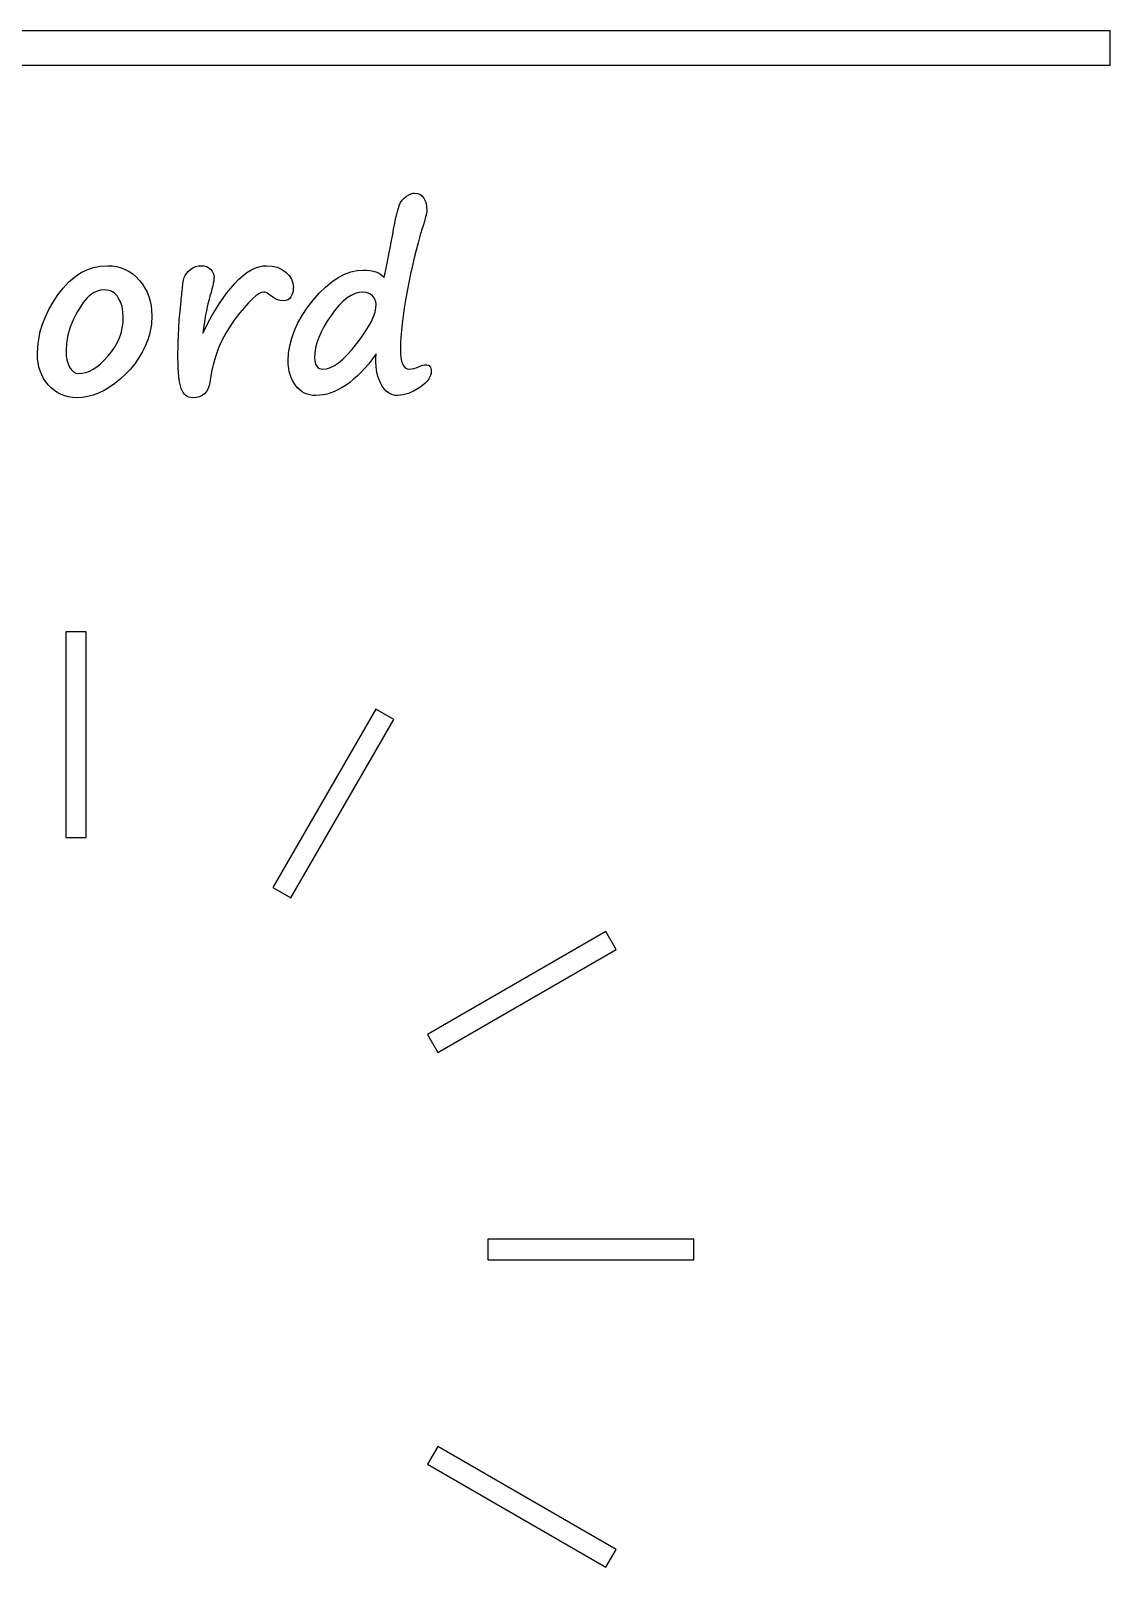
# Model space of a CAD drawing. Extents: x -1 to 127, y -80 to 138.
# Drawn here: x 110.6 to 127.38, y 29.98 to 53.86 of the extents above; entities that cross this region are included whole.
import ezdxf

# ---------------------------------------------------------------- set-up
doc = ezdxf.new("R2010")
doc.units = 0

msp = doc.modelspace()

# ---------------------------------------------------------------- linework, layer by layer
for p, q in [((127.378, 53.8566), (106.909, 53.8566)), ((127.378, 53.3232), (127.378, 53.8566)), ((106.909, 53.3232), (127.378, 53.3232)), ((116.309499, 51.084565), (116.319659, 51.116081)), ((116.319659, 51.116081), (116.328747, 51.141735)), ((116.328747, 51.141735), (116.349038, 51.185002)), ((116.349038, 51.185002), (116.374692, 51.22293)), ((116.374692, 51.22293), (116.404075, 51.255516)), ((116.404075, 51.255516), (116.438796, 51.283286)), ((116.438796, 51.283286), (116.474585, 51.305187)), ((116.474585, 51.305187), (116.50824, 51.321217)), ((116.50824, 51.321217), (116.538689, 51.330304)), ((116.538689, 51.330304), (116.567001, 51.333522)), ((116.567, 51.3335), (116.610267, 51.328702)), ((116.610267, 51.328702), (116.648729, 51.314281)), ((116.648729, 51.314281), (116.680781, 51.290235)), ((116.680781, 51.290235), (116.708015, 51.256583)), ((116.708015, 51.256583), (116.729379, 51.215449)), ((116.729379, 51.215449), (116.744337, 51.169509)), ((116.744337, 51.169509), (116.753425, 51.11823)), ((116.753425, 51.11823), (116.756642, 51.062138)), ((116.252349, 50.839374), (116.264626, 50.899735)), ((116.264626, 50.899735), (116.276903, 50.954757)), ((116.276903, 50.954757), (116.288643, 51.003903)), ((116.288643, 51.003903), (116.299339, 51.047171)), ((116.299339, 51.047171), (116.309499, 51.084565)), ((116.713723, 50.876739), (116.698229, 50.824923)), ((116.726536, 50.92268), (116.713723, 50.876739)), ((116.737232, 50.962744), (116.726536, 50.92268)), ((116.745247, 50.996399), (116.737232, 50.962744)), ((116.751118, 51.024169), (116.745247, 50.996399)), ((116.754871, 51.04607), (116.751118, 51.024169)), ((116.756, 51.0621), (116.754871, 51.04607)), ((116.207722, 50.597317), (116.221071, 50.669433)), ((116.221071, 50.669433), (116.231768, 50.728194)), ((116.231768, 50.728194), (116.23871, 50.772531)), ((116.239, 50.7726), (116.252349, 50.839374)), ((116.650554, 50.665205), (116.620105, 50.558367)), ((116.681, 50.7667), (116.650554, 50.665205)), ((116.698229, 50.824923), (116.68059, 50.766698)), ((116.1495, 50.294967), (116.171937, 50.409817)), ((116.171937, 50.409817), (116.191692, 50.510779)), ((116.191692, 50.510779), (116.207722, 50.597317)), ((116.590723, 50.446187), (116.561877, 50.3292)), ((116.620105, 50.558367), (116.590723, 50.446187)), ((111.47156, 50.141659), (111.574125, 50.176915)), ((111.574125, 50.176915), (111.680963, 50.198279)), ((111.680963, 50.198279), (111.792074, 50.205221)), ((111.792, 50.2052), (111.867319, 50.201446)), ((111.867319, 50.201446), (111.938902, 50.190778)), ((111.938902, 50.190778), (112.006743, 50.17314)), ((112.006743, 50.17314), (112.070847, 50.148022)), ((112.070847, 50.148022), (112.131745, 50.115434)), ((113.048834, 50.117145), (113.083023, 50.146527)), ((113.083023, 50.146527), (113.122017, 50.172181)), ((113.122017, 50.172181), (113.163151, 50.190864)), ((113.163151, 50.190864), (113.205885, 50.201532)), ((113.205885, 50.201532), (113.250756, 50.205285)), ((113.251, 50.2052), (113.29694, 50.201446)), ((113.29694, 50.201446), (113.337004, 50.190778)), ((113.337004, 50.190778), (113.370659, 50.17314)), ((113.370659, 50.17314), (113.398972, 50.148022)), ((113.398972, 50.148022), (113.421408, 50.11864)), ((114.022948, 50.136308), (114.084379, 50.166757)), ((114.084379, 50.166757), (114.145277, 50.188121)), ((114.145277, 50.188121), (114.205641, 50.200934)), ((114.205641, 50.200934), (114.265469, 50.205195)), ((114.266, 50.2052), (114.354141, 50.198794)), ((114.354141, 50.198794), (114.4332, 50.18011)), ((114.4332, 50.18011), (114.504246, 50.148595)), ((114.504246, 50.148595), (114.566214, 50.104791)), ((116.095, 50.0236), (116.123846, 50.166229)), ((116.123846, 50.166229), (116.1495, 50.294967)), ((116.533031, 50.206871), (116.505261, 50.079199)), ((116.561877, 50.3292), (116.533031, 50.206871)), ((111.103506, 49.85854), (111.18951, 49.95042)), ((111.18951, 49.95042), (111.279254, 50.028412)), ((111.279254, 50.028412), (111.373271, 50.09198)), ((111.373271, 50.09198), (111.47156, 50.141659)), ((112.131745, 50.115434), (112.188367, 50.076439)), ((112.188367, 50.076439), (112.241786, 50.029965)), ((112.241786, 50.029965), (112.291465, 49.976013)), ((112.291465, 49.976013), (112.336339, 49.917252)), ((112.336339, 49.917252), (112.375333, 49.856354)), ((112.958551, 49.858065), (112.967103, 49.926975)), ((112.967103, 49.926975), (112.976726, 49.980927)), ((112.976726, 49.980927), (112.986886, 50.021525)), ((112.986886, 50.021525), (113.000772, 50.054647)), ((113.000772, 50.054647), (113.0216, 50.086162)), ((113.0216, 50.086162), (113.048834, 50.117145)), ((113.421408, 50.11864), (113.436902, 50.088191)), ((113.437739, 49.932281), (113.428652, 49.89008)), ((113.436902, 50.088191), (113.446526, 50.056139)), ((113.444146, 49.96807), (113.437739, 49.932281)), ((113.447871, 49.998519), (113.444146, 49.96807)), ((113.446526, 50.056139), (113.449715, 50.02302)), ((113.449, 50.0231), (113.447871, 49.998519)), ((113.712052, 49.858531), (113.77455, 49.930113)), ((113.77455, 49.930113), (113.837051, 49.994748)), ((113.837051, 49.994748), (113.899552, 50.050303)), ((113.899552, 50.050303), (113.961516, 50.097846)), ((113.961516, 50.097846), (114.022948, 50.136308)), ((114.566214, 50.104791), (114.61696, 50.052442)), ((114.61696, 50.052442), (114.653821, 49.995817)), ((114.653821, 49.995817), (114.675185, 49.933849)), ((114.675185, 49.933849), (114.682664, 49.867612)), ((115.183133, 49.873468), (115.280355, 49.953597)), ((115.280355, 49.953597), (115.378112, 50.019837)), ((115.378112, 50.019837), (115.475868, 50.071117)), ((115.475868, 50.071117), (115.57416, 50.107442)), ((115.57416, 50.107442), (115.672983, 50.129342)), ((115.672983, 50.129342), (115.771809, 50.136821)), ((115.771, 50.1369), (115.826022, 50.135207)), ((115.826022, 50.135207), (115.876768, 50.129873)), ((115.876768, 50.129873), (115.923245, 50.120785)), ((115.923245, 50.120785), (115.965979, 50.108508)), ((115.965979, 50.108508), (116.00444, 50.092478)), ((116.00444, 50.092478), (116.038628, 50.073259)), ((116.038628, 50.073259), (116.068544, 50.050286)), ((116.068544, 50.050286), (116.094706, 50.023588)), ((116.478026, 49.946721), (116.451328, 49.808901)), ((116.505261, 50.079199), (116.478026, 49.946721)), ((110.948058, 49.638988), (111.022311, 49.752238)), ((111.022311, 49.752238), (111.103506, 49.85854)), ((111.448566, 49.671563), (111.417584, 49.632568)), ((111.479015, 49.705751), (111.448566, 49.671563)), ((111.51, 49.7362), (111.479015, 49.705751)), ((111.512, 49.7362), (111.51, 49.7362)), ((111.565912, 49.776845), (111.511957, 49.736247)), ((111.623071, 49.806227), (111.565912, 49.776845)), ((111.683432, 49.82333), (111.623071, 49.806227)), ((111.747, 49.8292), (111.683432, 49.82333)), ((111.780981, 49.827091), (111.747326, 49.829349)), ((111.812497, 49.821757), (111.780981, 49.827091)), ((111.841879, 49.812133), (111.812497, 49.821757)), ((111.870192, 49.798784), (111.841879, 49.812133)), ((111.895846, 49.781681), (111.870192, 49.798784)), ((111.919891, 49.760853), (111.895846, 49.781681)), ((111.941791, 49.736272), (111.919891, 49.760853)), ((111.962083, 49.707959), (111.941791, 49.736272)), ((111.995735, 49.643325), (111.962083, 49.707959)), ((112.375333, 49.856354), (112.407919, 49.792253)), ((112.407919, 49.792253), (112.435153, 49.725479)), ((112.435153, 49.725479), (112.455981, 49.655499)), ((112.937, 49.6497), (112.94129, 49.687628)), ((112.94129, 49.687628), (112.945043, 49.72128)), ((112.945043, 49.72128), (112.947583, 49.750662)), ((112.947583, 49.750662), (112.949841, 49.77578)), ((112.95, 49.7758), (112.958551, 49.858065)), ((113.386968, 49.72929), (113.367748, 49.664119)), ((113.403534, 49.788582), (113.386968, 49.72929)), ((113.417419, 49.842537), (113.403534, 49.788582)), ((113.428652, 49.89008), (113.417419, 49.842537)), ((113.531494, 49.613872), (113.590789, 49.700413)), ((113.590789, 49.700413), (113.65062, 49.782142)), ((113.65062, 49.782142), (113.712052, 49.858531)), ((114.045446, 49.689779), (113.986151, 49.630484)), ((114.098865, 49.735719), (114.045446, 49.689779)), ((114.146941, 49.768838), (114.098865, 49.735719)), ((114.189142, 49.788594), (114.146941, 49.768838)), ((114.226, 49.795), (114.189142, 49.788594)), ((114.246738, 49.791772), (114.22591, 49.794989)), ((114.270783, 49.781612), (114.246738, 49.791772)), ((114.298018, 49.764509), (114.270783, 49.781612)), ((114.329, 49.741), (114.298018, 49.764509)), ((114.376483, 49.704682), (114.329473, 49.741007)), ((114.426162, 49.679028), (114.376483, 49.704682)), ((114.478511, 49.663534), (114.426162, 49.679028)), ((114.595584, 49.673713), (114.565671, 49.661945)), ((114.620701, 49.692933), (114.595584, 49.673713)), ((114.642602, 49.719631), (114.620701, 49.692933)), ((114.659704, 49.752216), (114.642602, 49.719631)), ((114.672517, 49.787472), (114.659704, 49.752216)), ((114.67946, 49.825933), (114.672517, 49.787472)), ((114.682, 49.8676), (114.67946, 49.825933)), ((114.898946, 49.551354), (114.989224, 49.668341)), ((114.989224, 49.668341), (115.08591, 49.778382)), ((115.08591, 49.778382), (115.183133, 49.873468)), ((115.520081, 49.704723), (115.45865, 49.653974)), ((115.581513, 49.744251), (115.520081, 49.704723)), ((115.641874, 49.772563), (115.581513, 49.744251)), ((115.701705, 49.78913), (115.641874, 49.772563)), ((115.761, 49.795), (115.701705, 49.78913)), ((115.805419, 49.791269), (115.761082, 49.794994)), ((115.845484, 49.780572), (115.805419, 49.791269)), ((115.881272, 49.761889), (115.845484, 49.780572)), ((115.912257, 49.736235), (115.881272, 49.761889)), ((115.937375, 49.70632), (115.912257, 49.736235)), ((115.95555, 49.675338), (115.937375, 49.70632)), ((115.966246, 49.642752), (115.95555, 49.675338)), ((116.426746, 49.67215), (116.405382, 49.542875)), ((116.451328, 49.808901), (116.426746, 49.67215)), ((110.828935, 49.41089), (110.883421, 49.525207)), ((110.883421, 49.525207), (110.948058, 49.638988)), ((111.297391, 49.435453), (111.267478, 49.375625)), ((111.327307, 49.491008), (111.297391, 49.435453)), ((111.357222, 49.542291), (111.327307, 49.491008)), ((111.387671, 49.589834), (111.357222, 49.542291)), ((111.417584, 49.632568), (111.387671, 49.589834)), ((112.019781, 49.570139), (111.995735, 49.643325)), ((112.034202, 49.488944), (112.019781, 49.570139)), ((112.039, 49.3992), (112.034202, 49.488944)), ((112.455981, 49.655499), (112.470939, 49.583383)), ((112.470939, 49.583383), (112.47949, 49.508064)), ((112.483, 49.4301), (112.475521, 49.293883)), ((112.47949, 49.508064), (112.482707, 49.430072)), ((112.909422, 49.364413), (112.921162, 49.501164)), ((112.921162, 49.501164), (112.936656, 49.649669)), ((113.319, 49.4399), (113.273562, 49.156267)), ((113.330069, 49.502773), (113.319373, 49.439739)), ((113.341302, 49.561001), (113.330069, 49.502773)), ((113.354115, 49.614954), (113.341302, 49.561001)), ((113.368, 49.6641), (113.354115, 49.614954)), ((113.416111, 49.424236), (113.473269, 49.521459)), ((113.473269, 49.521459), (113.531494, 49.613872)), ((113.849934, 49.472364), (113.773544, 49.373541)), ((113.92098, 49.557835), (113.849934, 49.472364)), ((113.986151, 49.630484), (113.92098, 49.557835)), ((114.533, 49.6582), (114.478511, 49.663534)), ((114.565671, 49.661945), (114.532552, 49.658219)), ((114.753647, 49.316311), (114.820421, 49.433831)), ((114.820421, 49.433831), (114.898946, 49.551354)), ((115.269011, 49.433888), (115.209183, 49.344681)), ((115.332581, 49.51829), (115.269011, 49.433888)), ((115.396149, 49.592009), (115.332581, 49.51829)), ((115.45865, 49.653974), (115.396149, 49.592009)), ((115.927721, 49.415181), (115.95123, 49.485161)), ((115.95123, 49.485161), (115.965652, 49.549798)), ((115.965652, 49.549798), (115.97045, 49.609093)), ((115.97, 49.6091), (115.966246, 49.642752)), ((116.405382, 49.542875), (116.387207, 49.420546)), ((110.749873, 49.18119), (110.784598, 49.29604)), ((110.784598, 49.29604), (110.828935, 49.41089)), ((111.215662, 49.251693), (111.178801, 49.127227)), ((111.267478, 49.375625), (111.215662, 49.251693)), ((112.005708, 49.158178), (112.023883, 49.236704)), ((112.023883, 49.236704), (112.035087, 49.316832)), ((112.035087, 49.316832), (112.038841, 49.399097)), ((112.475521, 49.293883), (112.452548, 49.160336)), ((112.895, 49.1267), (112.900334, 49.239414)), ((112.900334, 49.239414), (112.909422, 49.364413)), ((113.274, 49.1562), (113.305044, 49.214338)), ((113.305, 49.2143), (113.360022, 49.321674)), ((113.360022, 49.321674), (113.416111, 49.424236)), ((113.698222, 49.266703), (113.630915, 49.156659)), ((113.773544, 49.373541), (113.698222, 49.266703)), ((114.657491, 49.080199), (114.699695, 49.198255)), ((114.699695, 49.198255), (114.753647, 49.316311)), ((115.156833, 49.257607), (115.11303, 49.172136)), ((115.209183, 49.344681), (115.156833, 49.257607)), ((115.798983, 49.175332), (115.851335, 49.260803)), ((115.851335, 49.260803), (115.894602, 49.340395)), ((115.894602, 49.340395), (115.927721, 49.415181)), ((116.361045, 49.197254), (116.352494, 49.096295)), ((116.372249, 49.305162), (116.361045, 49.197254)), ((116.387207, 49.420546), (116.372249, 49.305162)), ((110.705, 48.8329), (110.709798, 48.949353)), ((110.709798, 48.949353), (110.724756, 49.065273)), ((110.724756, 49.065273), (110.749873, 49.18119)), ((111.156901, 49.002761), (111.149422, 48.877759)), ((111.178801, 49.127227), (111.156901, 49.002761)), ((111.905293, 48.935957), (111.946424, 49.008073)), ((111.946424, 49.008073), (111.979546, 49.082323)), ((111.979546, 49.082323), (112.005708, 49.158178)), ((112.378747, 48.955275), (112.33174, 48.859656)), ((112.419348, 49.055168), (112.378747, 48.955275)), ((112.453, 49.1588), (112.419348, 49.055168)), ((112.452, 49.1605), (112.452, 49.1588)), ((112.889693, 48.923217), (112.891951, 49.019373)), ((112.891951, 49.019373), (112.895168, 49.126744)), ((113.571087, 49.042878), (113.519271, 48.926425)), ((113.630915, 49.156659), (113.571087, 49.042878)), ((114.60887, 48.84409), (114.627045, 48.962146)), ((114.627045, 48.962146), (114.657491, 49.080199)), ((115.048934, 49.007073), (115.028642, 48.927478)), ((115.076705, 49.088804), (115.048934, 49.007073)), ((115.11303, 49.172136), (115.076705, 49.088804)), ((115.591185, 48.898089), (115.665971, 48.989969)), ((115.665971, 48.989969), (115.737551, 49.085055)), ((115.737551, 49.085055), (115.798983, 49.175332)), ((116.347696, 49.002278), (116.346003, 48.915738)), ((116.352494, 49.096295), (116.347696, 49.002278)), ((110.70743, 48.762981), (110.70489, 48.832961)), ((110.715445, 48.695674), (110.70743, 48.762981)), ((111.15, 48.8778), (111.153217, 48.805687)), ((111.153217, 48.805687), (111.163377, 48.73998)), ((111.163377, 48.73998), (111.18048, 48.680685)), ((111.684675, 48.680613), (111.7429, 48.735102)), ((111.7429, 48.735102), (111.801661, 48.797603)), ((111.801661, 48.797603), (111.857217, 48.865443)), ((111.857217, 48.865443), (111.905293, 48.935957)), ((112.277788, 48.768309), (112.21689, 48.681238)), ((112.33174, 48.859656), (112.277788, 48.768309)), ((112.888, 48.7667), (112.888564, 48.83935)), ((112.888564, 48.83935), (112.889693, 48.923217)), ((112.889767, 48.688297), (112.888638, 48.766822)), ((113.475467, 48.806232), (113.439676, 48.683369)), ((113.519271, 48.926425), (113.475467, 48.806232)), ((114.604329, 48.668533), (114.602636, 48.725692)), ((114.603, 48.7255), (114.60887, 48.84409)), ((115.016902, 48.849488), (115.01264, 48.773633)), ((115.013, 48.7736), (115.015258, 48.732466)), ((115.015258, 48.732466), (115.021128, 48.697211)), ((115.028642, 48.927478), (115.016902, 48.849488)), ((115.383385, 48.696167), (115.450159, 48.751187)), ((115.450159, 48.751187), (115.519069, 48.818496)), ((115.519069, 48.818496), (115.591185, 48.898089)), ((115.911239, 48.755975), (115.853013, 48.682792)), ((115.97, 48.8345), (115.911239, 48.755975)), ((115.966217, 48.76765), (115.970478, 48.834423)), ((115.966217, 48.703546), (115.966217, 48.76765)), ((116.346, 48.9157), (116.348258, 48.84145)), ((116.348258, 48.84145), (116.354664, 48.776813)), ((116.354664, 48.776813), (116.364824, 48.722324)), ((116.364824, 48.722324), (116.379782, 48.677987)), ((110.72933, 48.63104), (110.715445, 48.695674)), ((110.748013, 48.569072), (110.72933, 48.63104)), ((110.772595, 48.510311), (110.748013, 48.569072)), ((110.801977, 48.454222), (110.772595, 48.510311)), ((111.18048, 48.680685), (111.203989, 48.628335)), ((111.203989, 48.628335), (111.233371, 48.585601)), ((111.233371, 48.585601), (111.26649, 48.554619)), ((111.26649, 48.554619), (111.304418, 48.536444)), ((111.304418, 48.536444), (111.346085, 48.530038)), ((111.346, 48.53), (111.401019, 48.534262)), ((111.401019, 48.534262), (111.456575, 48.546538)), ((111.456575, 48.546538), (111.512666, 48.567366)), ((111.512666, 48.567366), (111.569288, 48.596748)), ((111.569288, 48.596748), (111.626447, 48.634673)), ((111.626447, 48.634673), (111.684675, 48.680613)), ((112.074794, 48.519378), (111.993599, 48.444592)), ((112.149047, 48.598437), (112.074794, 48.519378)), ((112.21689, 48.681238), (112.149047, 48.598437)), ((112.892025, 48.615114), (112.889767, 48.688297)), ((112.896286, 48.547807), (112.892025, 48.615114)), ((112.902157, 48.486376), (112.896286, 48.547807)), ((112.909099, 48.43082), (112.902157, 48.486376)), ((113.411905, 48.556767), (113.391614, 48.426959)), ((113.439676, 48.683369), (113.411905, 48.556767)), ((114.610199, 48.614048), (114.604329, 48.668533)), ((114.619287, 48.561695), (114.610199, 48.614048)), ((114.6321, 48.512549), (114.619287, 48.561695)), ((114.648666, 48.465542), (114.6321, 48.512549)), ((115.021128, 48.697211), (115.031288, 48.666762)), ((115.031288, 48.666762), (115.04571, 48.642181)), ((115.04571, 48.642181), (115.063885, 48.622961)), ((115.063885, 48.622961), (115.086321, 48.609612)), ((115.086321, 48.609612), (115.112483, 48.601061)), ((115.112483, 48.601061), (115.142932, 48.598521)), ((115.143, 48.5984), (115.199092, 48.60427)), ((115.199092, 48.60427), (115.25785, 48.622982)), ((115.25785, 48.622982), (115.319282, 48.65343)), ((115.319282, 48.65343), (115.383385, 48.696167)), ((115.677265, 48.493689), (115.618504, 48.440803)), ((115.735491, 48.551914), (115.677265, 48.493689)), ((115.794252, 48.614948), (115.735491, 48.551914)), ((115.853013, 48.682792), (115.794252, 48.614948)), ((115.969406, 48.642115), (115.966217, 48.703546)), ((115.976349, 48.583356), (115.969406, 48.642115)), ((115.987045, 48.527264), (115.976349, 48.583356)), ((116.00093, 48.473845), (115.987045, 48.527264)), ((116.019077, 48.423099), (116.00093, 48.473845)), ((116.379782, 48.677987), (116.398493, 48.643265)), ((116.398493, 48.643265), (116.422002, 48.618148)), ((116.422002, 48.618148), (116.449237, 48.60319)), ((116.449237, 48.60319), (116.480755, 48.598392)), ((116.481, 48.5984), (116.516255, 48.600658)), ((116.516255, 48.600658), (116.55258, 48.6076)), ((116.55258, 48.6076), (116.589974, 48.618297)), ((116.589974, 48.618297), (116.628436, 48.633791)), ((116.628, 48.6337), (116.664325, 48.648121)), ((116.664325, 48.648121), (116.694237, 48.658818)), ((116.694237, 48.658818), (116.718819, 48.664688)), ((116.718819, 48.664688), (116.73753, 48.666946)), ((116.738, 48.6668), (116.758292, 48.665107)), ((116.758292, 48.665107), (116.775931, 48.660309)), ((116.775931, 48.660309), (116.790888, 48.652294)), ((116.790888, 48.652294), (116.803165, 48.641061)), ((116.813909, 48.500699), (116.800023, 48.469183)), ((116.803165, 48.641061), (116.812789, 48.626104)), ((116.812789, 48.626104), (116.819732, 48.608465)), ((116.82246, 48.531684), (116.813909, 48.500699)), ((116.819732, 48.608465), (116.823485, 48.5871)), ((116.825, 48.5632), (116.82246, 48.531684)), ((116.823485, 48.5871), (116.825179, 48.563055)), ((110.837232, 48.400803), (110.801977, 48.454222)), ((110.87783, 48.350057), (110.837232, 48.400803)), ((110.922703, 48.304117), (110.87783, 48.350057)), ((110.970246, 48.264052), (110.922703, 48.304117)), ((111.020992, 48.230397), (110.970246, 48.264052)), ((111.740395, 48.267777), (111.655994, 48.226643)), ((111.824796, 48.317457), (111.740395, 48.267777)), ((111.909198, 48.376752), (111.824796, 48.317457)), ((111.993599, 48.444592), (111.909198, 48.376752)), ((112.918187, 48.380607), (112.909099, 48.43082)), ((112.928883, 48.336267), (112.918187, 48.380607)), ((112.94116, 48.297273), (112.928883, 48.336267)), ((112.955581, 48.263618), (112.94116, 48.297273)), ((112.971611, 48.234772), (112.955581, 48.263618)), ((112.990323, 48.21019), (112.971611, 48.234772)), ((113.334314, 48.250619), (113.303331, 48.214294)), ((113.35994, 48.298159), (113.334314, 48.250619)), ((113.378651, 48.35692), (113.35994, 48.298159)), ((113.392, 48.4269), (113.378651, 48.35692)), ((114.668958, 48.421205), (114.648666, 48.465542)), ((114.692467, 48.379005), (114.668958, 48.421205)), ((114.720238, 48.340007), (114.692467, 48.379005)), ((114.750687, 48.304219), (114.720238, 48.340007)), ((114.783808, 48.27377), (114.750687, 48.304219)), ((114.81853, 48.247608), (114.783808, 48.27377)), ((114.856458, 48.226243), (114.81853, 48.247608)), ((115.324166, 48.251175), (115.264872, 48.228739)), ((115.382928, 48.278946), (115.324166, 48.251175)), ((115.441689, 48.312065), (115.382928, 48.278946)), ((115.500984, 48.349993), (115.441689, 48.312065)), ((115.559743, 48.392727), (115.500984, 48.349993)), ((115.618504, 48.440803), (115.559743, 48.392727)), ((116.040441, 48.375023), (116.019077, 48.423099)), ((116.065023, 48.331219), (116.040441, 48.375023)), ((116.092257, 48.293291), (116.065023, 48.331219)), ((116.12217, 48.261239), (116.092257, 48.293291)), ((116.154222, 48.235077), (116.12217, 48.261239)), ((116.18841, 48.214249), (116.154222, 48.235077)), ((116.558035, 48.25818), (116.472031, 48.219183)), ((116.646176, 48.312666), (116.558035, 48.25818)), ((116.688376, 48.344182), (116.646176, 48.312666)), ((116.724701, 48.375167), (116.688376, 48.344182)), ((116.75515, 48.406683), (116.724701, 48.375167)), ((116.780268, 48.437665), (116.75515, 48.406683)), ((116.800023, 48.469183), (116.780268, 48.437665)), ((111.074411, 48.203163), (111.020992, 48.230397)), ((111.131036, 48.181799), (111.074411, 48.203163)), ((111.190331, 48.166305), (111.131036, 48.181799)), ((111.252829, 48.157217), (111.190331, 48.166305)), ((111.318, 48.154), (111.252829, 48.157217)), ((111.40332, 48.158806), (111.318919, 48.154008)), ((111.487725, 48.172155), (111.40332, 48.158806)), ((111.57159, 48.195128), (111.487725, 48.172155)), ((111.655994, 48.226643), (111.57159, 48.195128)), ((113.011687, 48.189899), (112.990323, 48.21019)), ((113.03466, 48.174405), (113.011687, 48.189899)), ((113.060314, 48.1632), (113.03466, 48.174405)), ((113.088084, 48.156258), (113.060314, 48.1632)), ((113.118, 48.154), (113.088084, 48.156258)), ((113.173523, 48.157708), (113.117968, 48.153955)), ((113.22267, 48.168912), (113.173523, 48.157708)), ((113.265937, 48.188132), (113.22267, 48.168912)), ((113.303331, 48.214294), (113.265937, 48.188132)), ((114.895986, 48.209677), (114.856458, 48.226243)), ((114.938187, 48.197937), (114.895986, 48.209677)), ((114.982526, 48.190458), (114.938187, 48.197937)), ((115.029, 48.1882), (114.982526, 48.190458)), ((115.088057, 48.190808), (115.028762, 48.188268)), ((115.146818, 48.198287), (115.088057, 48.190808)), ((115.206113, 48.2111), (115.146818, 48.198287)), ((115.264872, 48.228739), (115.206113, 48.2111)), ((116.225802, 48.199828), (116.18841, 48.214249)), ((116.265333, 48.19074), (116.225802, 48.199828)), ((116.307, 48.1882), (116.265333, 48.19074)), ((116.388163, 48.19621), (116.306967, 48.188195)), ((116.472031, 48.219183), (116.388163, 48.19621)), ((111.464, 44.5179), (111.144, 44.5179)), ((111.144, 44.5179), (111.144, 41.3178)), ((111.464, 41.3178), (111.464, 44.5179)), ((115.965, 43.3117), (114.3648, 40.54056)), ((116.242, 43.1517), (115.965, 43.3117)), ((114.642, 40.3805), (116.2422, 43.15164)), ((111.144, 41.3178), (111.464, 41.3178)), ((114.365, 40.5405), (114.642142, 40.38048)), ((119.537, 39.8564), (116.76558, 38.25648)), ((119.697, 39.5793), (119.53698, 39.856442)), ((116.926, 37.9794), (119.69742, 39.57932)), ((116.766, 38.2565), (116.92602, 37.979358)), ((120.904, 35.0779), (117.704, 35.0779)), ((117.704, 35.0779), (117.704, 34.7578)), ((120.904, 34.7578), (120.904, 35.0779)), ((117.704, 34.7578), (120.904, 34.7578)), ((116.926, 31.8566), (116.76598, 31.579458)), ((119.697, 30.2564), (116.92558, 31.8566)), ((116.766, 31.5794), (119.53742, 29.9792)), ((119.537, 29.9792), (119.69702, 30.256342))]:
    msp.add_line(p, q)

doc.saveas('drawing.dxf')
